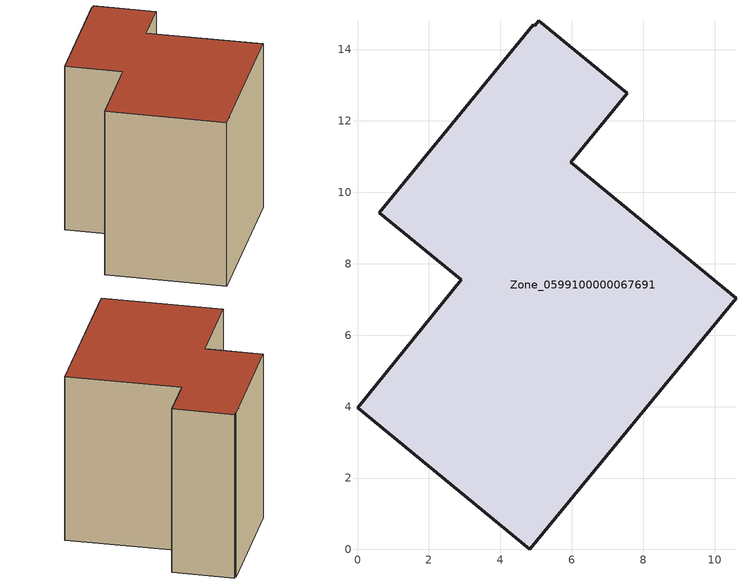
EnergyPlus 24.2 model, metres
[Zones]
Zone_0599100000067691
 floor ground (C_G): 0,3.97 2.9,7.55 0.61,9.43 4.92,14.7 4.96,14.67 5.07,14.81 7.56,12.78 5.97,10.85 10.6,7.03 4.82,0 z0
 wall outside (C_F): 2.9,7.55 0,3.97 4.82,0 10.6,7.03 5.97,10.85 7.56,12.78 5.07,14.81 4.96,14.67 4.92,14.7 0.61,9.43 2.9,7.55 z0:9.13
 roof outside (C_R): 7.56,12.78 5.07,14.81 4.96,14.67 4.92,14.7 0.61,9.43 2.9,7.55 0,3.97 4.82,0 10.6,7.03 5.97,10.85 z9.13
[BUILDING]
Pand.0599100000067691: North Axis=0; Terrain=City; Loads Convergence Tolerance Value=0.04; Temperature Convergence Tolerance Value=0.4; Solar Distribution=FullExterior; Maximum Number of Warmup Days=25; Minimum Number of Warmup Days=1
[Site:Location]
Rotterdam.The.Hague.AP_ZH_NLD Design_Conditions: Latitude=51.96; Longitude=4.45; Time Zone=1; Elevation=-4.5
[SITE:GROUNDTEMPERATURE:BUILDINGSURFACE]
18, 18, 18, 18, 18, 18, 18, 18, 18, 18, 18, 18
[MATERIAL] Thermal Absorptance=0.9; Solar Absorptance=0.7; Visible Absorptance=0.7
Name | Roughness | Thickness | Conductivity | Density | Specific Heat
G.TC.1946-1964 | MediumSmooth | 0.15 | 1 | 540 | 1210
F.TC.1946-1964 | Rough | 0.3 | 0.857143 | 1920 | 840
R.TC.1946-1964 | MediumRough | 0.2 | 0.235294 | 1500 | 1000
[CONSTRUCTION]
C_G: G.TC.1946-1964
C_F: F.TC.1946-1964
C_R: R.TC.1946-1964
[ZONE]
Zone_0599100000067691: Type=1; Multiplier=1; Ceiling Height=Autocalculate; Volume=Autocalculate; Floor Area=autocalculate; Part of Total Floor Area=Yes
[ZONEINFILTRATION:DESIGNFLOWRATE]
Infil_Zone_0599100000067691: Zone or ZoneList or Space or SpaceList=Zone_0599100000067691; Schedule=AlwaysOn; Design Flow Rate Calculation Method=Flow/Area; Flow Rate per Floor Area=0.003; Constant Term Coefficient=1; Temperature Term Coefficient=0; Velocity Term Coefficient=0; Velocity Squared Term Coefficient=0
[HVACTEMPLATE:ZONE:IDEALLOADSAIRSYSTEM]
Zone_0599100000067691: Maximum Heating Supply Air Temperature=50; Minimum Cooling Supply Air Temperature=13; Maximum Heating Supply Air Humidity Ratio=0.0156; Minimum Cooling Supply Air Humidity Ratio=0.0077; Heating Limit=NoLimit; Cooling Limit=NoLimit; Dehumidification Control Type=ConstantSensibleHeatRatio; Cooling Sensible Heat Ratio=0.7; Dehumidification Setpoint=60; Humidification Control Type=None; Humidification Setpoint=30; Outdoor Air Method=None; Outdoor Air Flow Rate per Person=0.00944; Outdoor Air Flow Rate per Zone Floor Area=0; Outdoor Air Flow Rate per Zone=0; Demand Controlled Ventilation Type=None; Outdoor Air Economizer Type=NoEconomizer; Heat Recovery Type=None; Sensible Heat Recovery Effectiveness=0.7; Latent Heat Recovery Effectiveness=0.65
[ZONECONTROL:THERMOSTAT]
ThermostatControl_Zone_0599100000067691: Zone or ZoneList=Zone_0599100000067691; Control Type Schedule=DualSetpointControlType; Control 1=Thermostat_Zone_0599100000067691; Temperature Difference Between Cutout And Setpoint=0
[THERMOSTATSETPOINT:DUALSETPOINT]
Thermostat_Zone_0599100000067691: Heating Setpoint Temperature Schedule=HeatingSetpoint_Zone_0599100000067691; Cooling Setpoint Temperature Schedule=CoolingSetpoint_Zone_0599100000067691
[SCHEDULE:COMPACT]
HeatingSetpoint_Zone_0599100000067691: Through: 12/31, For: AllDays, Until: 24:00, 21
CoolingSetpoint_Zone_0599100000067691: Through: 12/31, For: AllDays, Until: 24:00, 24
DualSetpointControlType: Through: 12/31, For: AllDays, Until: 24:00, 4
AlwaysOn: Through: 12/31, For: AllDays, Until: 24:00, 1
